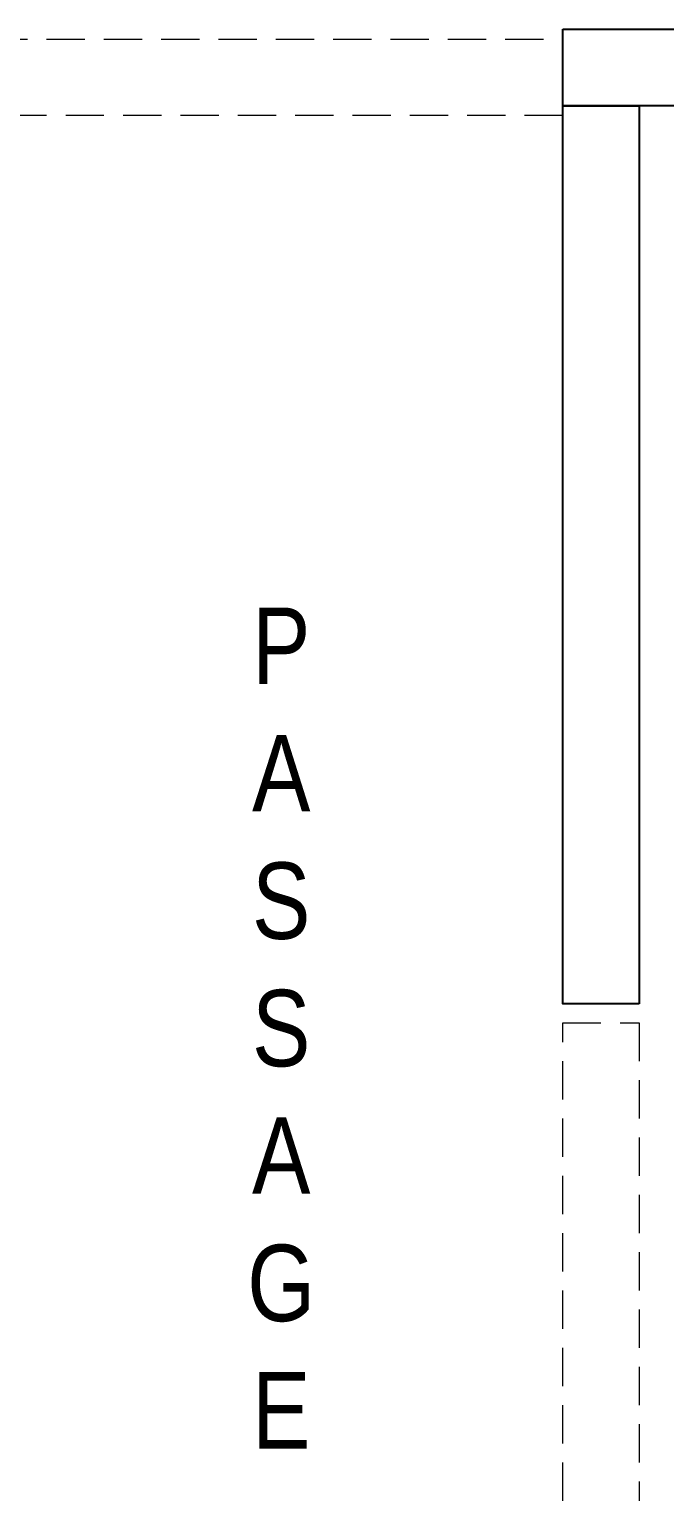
# Model space of a CAD drawing. Header units: millimetres. Extents: x 1020935 to 1026160, y 32717 to 45024.
# Drawn here: x 1023712 to 1024543, y 41367 to 43280 of the extents above; entities that cross this region are included whole.
import ezdxf

# ---------------------------------------------------------------- set-up
doc = ezdxf.new("R2010")
doc.units = ezdxf.units.MM
doc.header["$LTSCALE"] = 40
doc.linetypes.add('a_p6_plan_L18$0$HIDDEN', pattern=[0.375, 0.25, -0.125])
for name, color, linetype, lineweight in [('LENS-CURTAIN', 5, 'a_p6_plan_L18$0$HIDDEN', 9), ('LENS-PARTITION', 21, 'Continuous', 25), ('LENS-TEXT', 31, 'Continuous', 5)]:
    doc.layers.add(name, color=color, linetype=linetype, lineweight=lineweight)
doc.styles.add('LK TXT', font='Gill Sans MT Condensed Regular.ttf')

msp = doc.modelspace()

# ---------------------------------------------------------------- linework, layer by layer
at = {"layer": 'LENS-CURTAIN', "ltscale": 5}
for points in [[(1024409.783237774, 43167.29120584664), (1023659.619573803, 43167.29120584552), (1023659.619573803, 43267.29120584552), (1024409.783237774, 43267.29120584665)], [(1024509.783237774, 41980.29120584664), (1024509.783237774, 41280.29120584664), (1024409.783237774, 41280.29120584664), (1024409.783237774, 41980.29120584664)]]:
    msp.add_lwpolyline(points, close=True, dxfattribs=at)
at = {"layer": 'LENS-PARTITION'}
for points in [[(1024409.783237774, 43280.29120584664), (1025909.783237774, 43280.29120584664), (1025909.783237774, 43180.29120584665), (1024409.783237774, 43180.29120584665)], [(1024509.783237774, 42005.29120584664), (1024409.783237774, 42005.29120584664), (1024409.783237774, 43180.29120584665), (1024509.783237774, 43180.29120584665)]]:
    msp.add_lwpolyline(points, close=True, dxfattribs=at)

# ---------------------------------------------------------------- texts
at = {"layer": 'LENS-TEXT', "color": 0, "linetype": 'Continuous', "ltscale": 3, "insert": (1024041.6048362, 41973.62275599799), "char_height": 100, "width": 56.37790697674418, "attachment_point": 5, "style": 'LK TXT'}
msp.add_mtext('P\\PA\\PS\\PS\\PA\\PG\\PE', dxfattribs=at)

doc.saveas('drawing.dxf')
